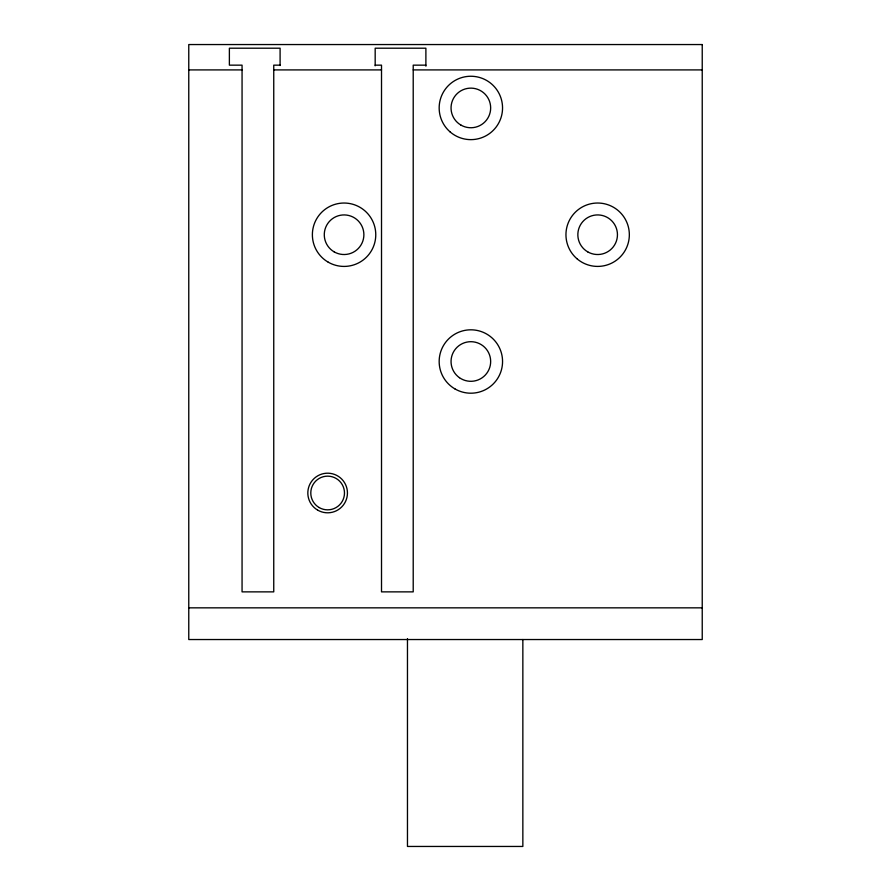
<?xml version="1.0" encoding="UTF-8"?>
<svg xmlns="http://www.w3.org/2000/svg" width="891" height="891" viewBox="0 0 891 891"><rect width="100%" height="100%" fill="white"/><g stroke="black" fill="none" stroke-linecap="round" stroke-linejoin="round"><path stroke-width="1.34" d="M280.097 65.154L273.749 65.154L273.749 591.869L242.062 591.869L242.062 65.154L229.377 65.154L229.377 48.203L280.097 48.203L280.097 65.522M375.178 65.154L381.515 65.154L381.515 591.869L413.212 591.869L413.212 65.154L425.887 65.154M188.769 69.91L242.062 69.91M273.749 69.91L381.515 69.91M413.212 69.91L702.231 69.91M188.769 607.84L702.231 607.84M522.85 639.526L522.85 846.45L407.465 846.45L407.465 638.647M425.887 66.157L425.887 48.203L375.178 48.203L375.178 65.834M702.231 44.55L188.769 44.55L188.769 639.538L702.231 639.538L702.231 44.55M450.055 131.857A31.697 31.697 0 0 0 501.967 113.992A31.697 31.697 0 0 0 460.547 77.974A31.697 31.697 0 0 0 450.055 131.857M455.011 388.955A31.697 31.697 0 0 0 502.557 361.501A31.697 31.697 0 0 0 455.011 334.058A31.697 31.697 0 0 0 455.011 388.955M576.845 258.635A31.697 31.697 0 0 0 628.756 240.782A31.697 31.697 0 0 0 587.325 204.752A31.697 31.697 0 0 0 576.845 258.635M334.17 251.875A19.814 19.814 0 0 0 363.884 234.723A19.814 19.814 0 0 0 334.17 217.571A19.814 19.814 0 0 0 334.17 251.875M460.948 125.096A19.814 19.814 0 0 0 490.663 107.945A19.814 19.814 0 0 0 460.948 90.782A19.814 19.814 0 0 0 460.948 125.096M459.455 377.706A19.814 19.814 0 0 0 490.585 363.283A19.814 19.814 0 0 0 462.529 343.525A19.814 19.814 0 0 0 459.455 377.706M587.737 251.875A19.814 19.814 0 0 0 617.452 234.723A19.814 19.814 0 0 0 587.737 217.571A19.814 19.814 0 0 0 587.737 251.875M328.222 262.177A31.697 31.697 0 0 0 375.768 234.723A31.697 31.697 0 0 0 328.222 207.28A31.697 31.697 0 0 0 328.222 262.177M317.63 510.098A19.814 19.814 0 0 0 347.445 493.113A19.814 19.814 0 0 0 317.831 475.783A19.814 19.814 0 0 0 317.63 510.098M319.123 507.536A16.851 16.851 0 0 0 344.483 493.102A16.851 16.851 0 0 0 319.301 478.356A16.851 16.851 0 0 0 319.123 507.536"/></g></svg>
